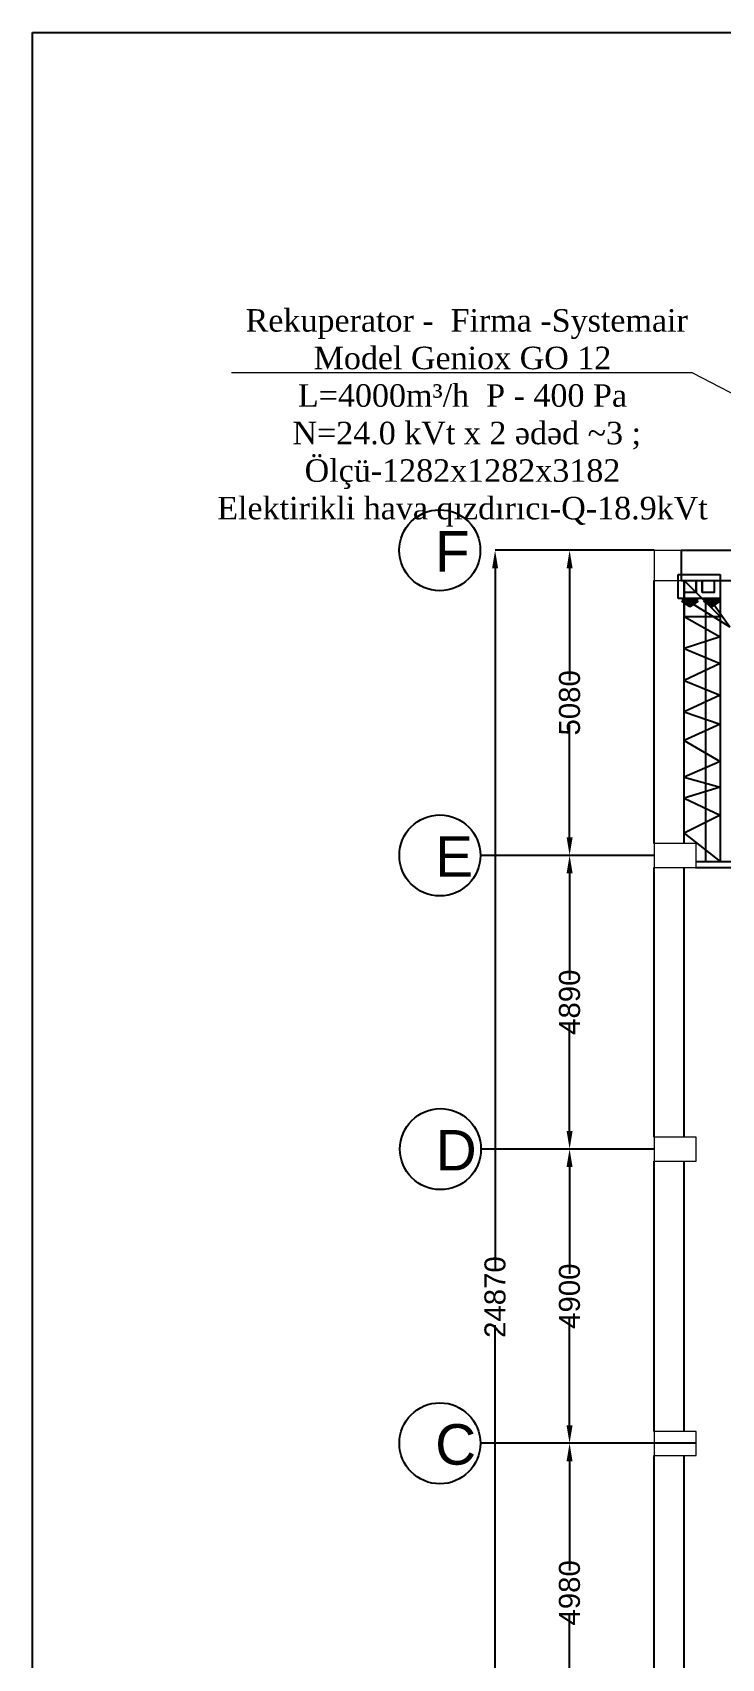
# Model space of a CAD drawing. Header units: inches. Extents: x 23 to 100097, y 11 to 104145.
# Drawn here: x 69488 to 80953, y 13827 to 40901 of the extents above; entities that cross this region are included whole.
import ezdxf

# ---------------------------------------------------------------- set-up
doc = ezdxf.new("R2010")
doc.units = ezdxf.units.IN
doc.header["$MEASUREMENT"] = 0
for name, color, linetype, lineweight in [('Divar', 7, 'Continuous', 25), ('RAZMER', 7, 'Continuous', 9), ('SL3', 10, 'Continuous', 20), ('öl', 7, 'Continuous', 0)]:
    doc.layers.add(name, color=color, linetype=linetype, lineweight=lineweight)
doc.layers.add('PƏNCƏRƏ', color=5, linetype='Continuous')
doc.layers.add('VRV MUSA', color=5, linetype='Continuous')
doc.styles.get("Standard").update_dxf_attribs({"font": 'arial.ttf'})
doc.styles.add('Times New  Roman', font='times.ttf')
doc.dimstyles.get("Standard").update_dxf_attribs({"dimtxt": 0.18, "dimasz": 0.18, "dimexe": 0.18, "dimexo": 0.0625, "dimgap": 0.09, "dimtad": 0, "dimtih": 1, "dimtoh": 1, "dimdec": 4, "dimzin": 0, "dimdsep": 46, "dimtxsty": 'Standard', "dimcen": 0.09, "dimadec": 0, "dimazin": 0, "dimtfac": 1, "dimtdec": 4, "dimtofl": 0, "dimtmove": 0, "dimatfit": 3, "dimfxl": 1, "dimtolj": 1, "dimtzin": 0, "dimarcsym": 0})

# ---------------------------------------------------------------- blocks, each defined once
blk = doc.blocks.new('*D20')
at = {"layer": 'Defpoints', "color": 0, "transparency": 16777216}
for p in [(8298, -91896), (10945, -91896), (10945, -116766)]:
    blk.add_point(p, dxfattribs=at)
at = {"layer": 'RAZMER', "color": 0, "lineweight": -2, "transparency": 16777216}
for p, q in [((10945, -91896), (8297, -91896)), ((8298, -92196), (8298, -103861)), ((8298, -116466), (8298, -104801)), ((10945, -116766), (8297, -116766))]:
    blk.add_line(p, q, dxfattribs=at)
at = {"layer": 'RAZMER', "color": 0, "transparency": 16777216}
for points in [[(8248, -92196), (8348, -92196), (8298, -91896)], [(8248, -116466), (8348, -116466), (8298, -116766)]]:
    blk.add_solid(points, dxfattribs=at)
at = {"layer": 'RAZMER', "color": 0, "transparency": 16777216, "insert": (8298, -104331), "char_height": 350, "attachment_point": 5, "rotation": 90}
blk.add_mtext('\\A1;24870', dxfattribs=at)
blk = doc.blocks.new('*D22')
at = {"layer": 'Defpoints', "color": 0, "transparency": 16777216}
for p in [(9537, -106766), (10944, -106766), (10976, -111746)]:
    blk.add_point(p, dxfattribs=at)
at = {"layer": 'RAZMER', "color": 0, "lineweight": -2, "transparency": 16777216}
for p, q in [((10944, -106766), (9537, -106766)), ((9537, -107066), (9537, -108886)), ((9537, -111446), (9537, -109626)), ((10976, -111746), (9537, -111746))]:
    blk.add_line(p, q, dxfattribs=at)
at = {"layer": 'RAZMER', "color": 0, "transparency": 16777216}
for points in [[(9487, -107066), (9587, -107066), (9537, -106766)], [(9487, -111446), (9587, -111446), (9537, -111746)]]:
    blk.add_solid(points, dxfattribs=at)
at = {"layer": 'RAZMER', "color": 0, "transparency": 16777216, "insert": (9537, -109256), "char_height": 350, "attachment_point": 5, "rotation": 90}
blk.add_mtext('\\A1;4980', dxfattribs=at)
blk = doc.blocks.new('*D23')
at = {"layer": 'Defpoints', "color": 0, "transparency": 16777216}
for p in [(9537, -101866), (10945, -101866), (10944, -106766)]:
    blk.add_point(p, dxfattribs=at)
at = {"layer": 'RAZMER', "color": 0, "lineweight": -2, "transparency": 16777216}
for p, q in [((10945, -101866), (9537, -101866)), ((9537, -102166), (9537, -103946)), ((9537, -106466), (9537, -104686)), ((10944, -106766), (9537, -106766))]:
    blk.add_line(p, q, dxfattribs=at)
at = {"layer": 'RAZMER', "color": 0, "transparency": 16777216}
for points in [[(9487, -102166), (9587, -102166), (9537, -101866)], [(9487, -106466), (9587, -106466), (9537, -106766)]]:
    blk.add_solid(points, dxfattribs=at)
at = {"layer": 'RAZMER', "color": 0, "transparency": 16777216, "insert": (9537, -104316), "char_height": 350, "attachment_point": 5, "rotation": 90}
blk.add_mtext('\\A1;4900', dxfattribs=at)
blk = doc.blocks.new('*D24')
at = {"layer": 'Defpoints', "color": 0, "transparency": 16777216}
for p in [(9538, -96976), (10945, -96976), (10945, -101866)]:
    blk.add_point(p, dxfattribs=at)
at = {"layer": 'RAZMER', "color": 0, "lineweight": -2, "transparency": 16777216}
for p, q in [((10945, -96976), (9538, -96976)), ((9538, -97276), (9538, -99051)), ((9538, -101566), (9538, -99791)), ((10945, -101866), (9538, -101866))]:
    blk.add_line(p, q, dxfattribs=at)
at = {"layer": 'RAZMER', "color": 0, "transparency": 16777216}
for points in [[(9488, -97276), (9588, -97276), (9538, -96976)], [(9488, -101566), (9588, -101566), (9538, -101866)]]:
    blk.add_solid(points, dxfattribs=at)
at = {"layer": 'RAZMER', "color": 0, "transparency": 16777216, "insert": (9538, -99421), "char_height": 350, "attachment_point": 5, "rotation": 90}
blk.add_mtext('\\A1;4890', dxfattribs=at)
blk = doc.blocks.new('*D25')
at = {"layer": 'Defpoints', "color": 0, "transparency": 16777216}
for p in [(9538, -91896), (10945, -91896), (10945, -96976)]:
    blk.add_point(p, dxfattribs=at)
at = {"layer": 'RAZMER', "color": 0, "lineweight": -2, "transparency": 16777216}
for p, q in [((10945, -91896), (9538, -91896)), ((9538, -92196), (9538, -94066)), ((9538, -96676), (9538, -94806)), ((10945, -96976), (9538, -96976))]:
    blk.add_line(p, q, dxfattribs=at)
at = {"layer": 'RAZMER', "color": 0, "transparency": 16777216}
for points in [[(9488, -92196), (9588, -92196), (9538, -91896)], [(9488, -96676), (9588, -96676), (9538, -96976)]]:
    blk.add_solid(points, dxfattribs=at)
at = {"layer": 'RAZMER', "color": 0, "transparency": 16777216, "insert": (9538, -94436), "char_height": 350, "attachment_point": 5, "rotation": 90}
blk.add_mtext('\\A1;5080', dxfattribs=at)
blk = doc.blocks.new('saaaaaaaaaaaaaaasss')
for p, q in [((10944.86614, -96976.01463), (8063.27854, -96976.01463)), ((10944.86614, -101867.01463), (8063.27854, -101867.01463)), ((11626.25223, -106766.01079), (8053.27854, -106766.01463))]:
    blk.add_line(p, q)
for centre in [(7376.54542, -91896.01463), (7378.79188, -96976.01463), (7388.79188, -101867.01463), (7378.79188, -106766.01463)]:
    blk.add_circle(centre, 674.48666)
at = {"layer": 'Divar'}
for p, q in [((10944.86614, -96777.915), (10944.86614, -92397.87708)), ((11444.86614, -96777.915), (11444.86614, -92397.87708)), ((11444.86614, -96777.915), (11444.86614, -92397.87708)), ((11444.86614, -92397.87708), (11444.86614, -92997.87708)), ((11444.86614, -92997.87708), (11444.86614, -92997.87708)), ((10944.86614, -101668.36048), (10944.86614, -97177.915)), ((11444.86614, -101668.36048), (11444.86614, -97177.915)), ((10944.86614, -106567.91411), (10944.86614, -102068.36048)), ((11444.86614, -106567.91411), (11444.86614, -102068.36048)), ((10944.86614, -111547.92999), (10944.86614, -106967.91411)), ((11444.86614, -111547.92999), (11444.86614, -106967.91411))]:
    blk.add_line(p, q, dxfattribs=at)
at = {"layer": 'Divar', "color": 34}
for p, q in [((12044.86614, -92997.87708), (11444.86614, -92397.87708)), ((12044.86614, -92397.87708), (12044.86614, -97077.915)), ((11803.05239, -97077.915), (11803.05239, -92727.06243)), ((11444.86614, -92997.87708), (12044.86614, -92997.87708)), ((11444.86614, -92997.87708), (12044.86614, -93336.98817)), ((12044.86614, -93336.98817), (11444.86614, -93531.64516)), ((11444.86614, -93531.64516), (12044.86614, -93778.2109)), ((12044.86614, -93778.2109), (11444.86614, -94063.70819)), ((11444.86614, -94063.70819), (12044.86614, -94310.27352)), ((12044.86614, -94310.27352), (11444.86614, -94587.89604)), ((11444.86614, -94587.89604), (12044.86614, -94790.42781)), ((12044.86614, -94790.42781), (11444.86614, -95062.94791)), ((11444.86614, -95062.94791), (12044.86614, -95413.33073)), ((12044.86614, -95413.33073), (11444.86614, -95672.87326)), ((11444.86614, -95672.87326), (12044.86614, -95841.57627)), ((12044.86614, -95841.57627), (11444.86614, -96023.25608)), ((11444.86614, -96023.25608), (12044.86614, -96308.75337)), ((12044.86614, -96308.75337), (11444.86614, -96607.22745)), ((11444.86614, -96607.22745), (12044.86614, -97077.915))]:
    blk.add_line(p, q, dxfattribs=at)
at = {"layer": 'Divar'}
blk.add_lwpolyline([(11394.86614, -92397.87708), (15149.86614, -92397.87708), (15149.86614, -91897.87708), (11394.86614, -91897.87708)], close=True, dxfattribs=at)
at = {"layer": 'PƏNCƏRƏ', "color": 0}
for p, q in [((11634.40604, -97077.915), (15149.86614, -97077.915)), ((11634.40604, -97177.915), (15149.86614, -97177.915))]:
    blk.add_line(p, q, dxfattribs=at)
at = {"layer": 'SL3'}
for points in [[(10944.86614, -92397.87708), (11394.86614, -92397.87708), (11394.86614, -91897.87708), (10944.86614, -91897.87708)], [(10944.86614, -97177.915), (11644.86614, -97177.915), (11644.86614, -96777.915), (10944.86614, -96777.915)], [(10944.86614, -102068.36048), (11644.86614, -102068.36048), (11644.86614, -101668.36048), (10944.86614, -101668.36048)], [(10944.86614, -106967.91411), (11644.86614, -106967.91411), (11644.86614, -106567.91411), (10944.86614, -106567.91411)]]:
    blk.add_lwpolyline(points, close=True, dxfattribs=at)
at = {"char_height": 674.48666, "attachment_point": 1}
for s, insert in [('F', (7298.71315, -91577.21436)), ('E', (7300.95961, -96657.21436)), ('D', (7310.95961, -101548.21436)), ('C', (7300.95961, -106447.21436))]:
    blk.add_mtext_dynamic_manual_height_columns(s, width=30.1848245, gutter_width=12.5, heights=[0], dxfattribs=dict(at, insert=insert))
at = {"layer": 'RAZMER'}
for base, p1, p2, picture, middle in [((8297.52093, -91896.01463), (10944.86614, -116766.01463), (10944.86614, -91896.01463), '*D20', (8297.52093, -104331.01463)), ((9537.76515, -91896.01463), (10944.86614, -96976.01463), (10944.86614, -91896.01463), '*D25', (9537.76515, -94436.01463)), ((9537.76515, -96976.01463), (10944.86614, -101866.45909), (10944.86614, -96976.01463), '*D24', (9537.76515, -99421.23686)), ((9537.26516, -101866.45909), (10944.36615, -106766.01152), (10944.86614, -101866.45909), '*D23', (9537.26516, -104316.23531)), ((9537.26516, -106766.01152), (10975.74231, -111746.06755), (10944.36615, -106766.01152), '*D22', (9537.26516, -109256.03954))]:
    dim = blk.add_linear_dim(base=base, p1=p1, p2=p2, angle=90, dimstyle='Standard', override={"dimtxsty": 'Standard'}, dxfattribs=at)
    dim.commit()
    dim.dimension.update_dxf_attribs({"geometry": picture, "text_midpoint": middle})

msp = doc.modelspace()

# ---------------------------------------------------------------- hatches: boundary and pattern name
at = {"layer": 'öl', "lineweight": 35}
h = msp.add_hatch(color=3, dxfattribs=at)
h.dxf.hatch_style = 1
h.set_gradient(color1=(0, 255, 0), tint=1, name='INVSPHERICAL')
h.paths.add_polyline_path([(80428.5, 31341.3), (80563.8, 31437.7), (80293.2, 31437.7)])
h = msp.add_hatch(color=3, dxfattribs=at)
h.dxf.hatch_style = 1
h.set_gradient(color1=(0, 255, 0), tint=1, name='INVSPHERICAL')
h.paths.add_polyline_path([(80793.4, 31341.3), (80928.7, 31437.7), (80658.1, 31437.7)])

# ---------------------------------------------------------------- linework, layer by layer
for p, q in [((80232.8, 31477.5), (80232.8, 31877.5)), ((80232.8, 31877.5), (80632.8, 31877.5)), ((80532.8, 31877.5), (80932.8, 31877.5)), ((80532.8, 31577.5), (80532.8, 31777.5)), ((80632.8, 31777.5), (80632.8, 31577.5)), ((80932.8, 31877.5), (80932.8, 31477.5)), ((80632.8, 31477.5), (80232.8, 31477.5)), ((80932.8, 31477.5), (80532.8, 31477.5))]:
    msp.add_line(p, q)
at = {"color": 1}
for p in [(80436.8, 31410.3, -195106.9), (80801.8, 31410.3, -195106.9)]:
    msp.add_line(p, (81091.3, 31007, -8417640.8), dxfattribs=at)
for points in [[(69487.6, 40901.3), (100097.4, 40901.3), (100097.4, 11.1), (69487.6, 11.1)], [(80332.8, 31577.5), (80332.8, 31777.5), (80532.8, 31777.5), (80532.8, 31577.5)], [(80632.8, 31577.5), (80632.8, 31777.5), (80832.8, 31777.5), (80832.8, 31577.5)]]:
    msp.add_lwpolyline(points, close=True)
at = {"layer": 'VRV MUSA', "color": 0, "linetype": 'ByBlock', "lineweight": 0, "ltscale": 1.55}
for q in [(72801.6, 35233.1), (84805.2, 32974.7, 0)]:
    msp.add_line((80471.8, 35233.1), q, dxfattribs=at)
at = {"layer": 'öl', "color": 3, "lineweight": 35}
for p, q in [((80563.8, 31456.3), (80293.2, 31456.3)), ((80563.8, 31437.7), (80293.2, 31437.7)), ((80428.5, 31341.3), (80293.2, 31437.7)), ((80563.8, 31437.7), (80293.2, 31437.7)), ((80293.2, 31437.7), (80428.5, 31341.3)), ((80428.5, 31341.3), (80563.8, 31437.7)), ((80428.5, 31341.3), (80563.8, 31437.7)), ((80928.7, 31456.3), (80658.1, 31456.3)), ((80928.7, 31437.7), (80658.1, 31437.7)), ((80793.4, 31341.3), (80658.1, 31437.7)), ((80928.7, 31437.7), (80658.1, 31437.7)), ((80658.1, 31437.7), (80793.4, 31341.3)), ((80793.4, 31341.3), (80928.7, 31437.7)), ((80793.4, 31341.3), (80928.7, 31437.7))]:
    msp.add_line(p, q, dxfattribs=at)

# ---------------------------------------------------------------- block references
at = {"layer": 'Divar'}
msp.add_blockref('saaaaaaaaaaaaaaasss', (68887.9, 124175.4), dxfattribs=at)

# ---------------------------------------------------------------- texts
at = {"color": 4, "insert": (76643.1, 32672.7), "char_height": 374.9999, "width": 11093.145, "attachment_point": 8, "rotation": 0.00024, "style": 'Times New  Roman'}
msp.add_mtext('{\\C0; \\C256;Rekuperator -\\C0; \\fA3 Times AzLat|b0|i0|c204|p18;\\H0.99997x;\\C256; \\fTimes New Roman|b0|i0|c204|p18;Firma -Systemair\\fA3 Times AzLat|b0|i0|c204|p18; \\P\\fTimes New Roman|b0|i0|c204|p18;\\C0;Model \\H0.99994x;Geniox GO\\H1.0001x;\\C256; 12\\H0.99994x;  \\P\\C0;L=4000m\\fTimes New Roman|b0|i0|c238|p18;³\\fTimes New Roman|b0|i0|c204|p18;/h  P - 400 Pa\\P N=24.0 kVt x 2 \\fTimes New Roman|b0|i0|c238|p18;ədəd\\fTimes New Roman|b0|i0|c204|p18; ~3 ;\\P\\fTimes New Roman|b0|i0|c238|p18;Ölçü-1\\fTimes New Roman|b0|i0|c204|p18;282\\fTimes New Roman|b0|i0|c238|p18;x1\\fTimes New Roman|b0|i0|c204|p18;2\\fTimes New Roman|b0|i0|c238|p18;82x\\fTimes New Roman|b0|i0|c204|p18;31\\fTimes New Roman|b0|i0|c238|p18;82\\fTimes New Roman|b0|i0|c204|p18;\\PElektirikli hava q\\fTimes New Roman|b0|i0|c238|p18;ızdırıcı\\fTimes New Roman|b0|i0|c204|p18;-Q-18.9kVt}', dxfattribs=at)

doc.saveas('drawing.dxf')
